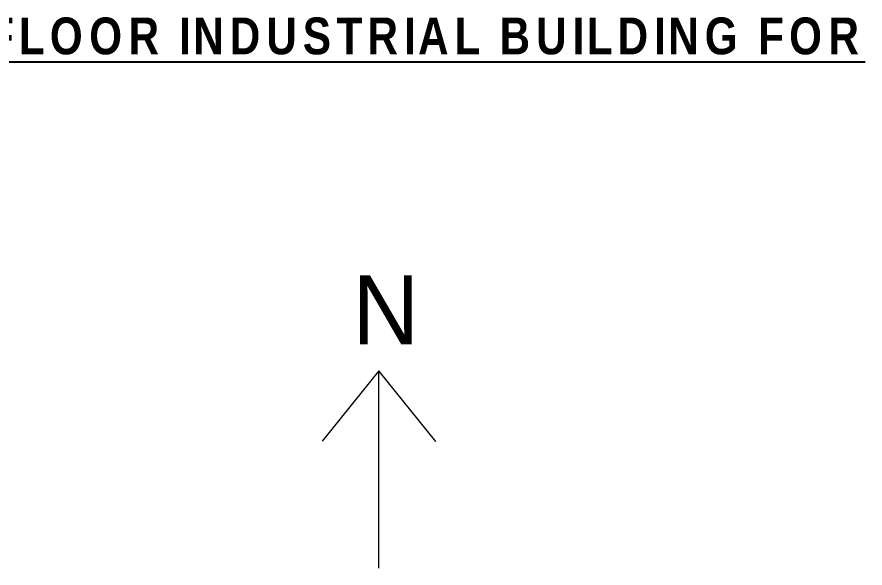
# Model space of a CAD drawing. Header units: metres. Extents: x 1422408 to 2267924, y 2512 to 80428.
# Drawn here: x 2267905.33 to 2267923.76, y 2604.26 to 2616.24 of the extents above; entities that cross this region are included whole.
import ezdxf

# ---------------------------------------------------------------- set-up
doc = ezdxf.new("R2010")
doc.units = ezdxf.units.M
doc.header["$LTSCALE"] = 3.5
doc.header["$MEASUREMENT"] = 0
doc.layers.get('0').update_dxf_attribs({"linetype": 'CONTINUOUS'})
doc.layers.add('NORTH_DIRECTION', color=7, linetype='CONTINUOUS', lineweight=0)
doc.styles.add('style2', font='RomanT')
doc.styles.add('USA TEXT', font='GOTHIC.TTF', dxfattribs={"height": 0.5})

msp = doc.modelspace()

# ---------------------------------------------------------------- linework, layer by layer
at = {"layer": 'NORTH_DIRECTION'}
for points in [[(2267913.19651, 2604.26283), (2267913.19651, 2604.26283), (2267913.19651, 2608.54991), (2267911.96542, 2607.02335)], [(2267914.4377, 2607.01084), (2267914.4377, 2607.01084), (2267913.19651, 2608.54991)]]:
    msp.add_lwpolyline(points, dxfattribs=at)

# ---------------------------------------------------------------- texts
at = {"color": 0, "lineweight": -2, "ltscale": 0.25, "insert": (2267870.49777, 2616.22858), "char_height": 0.8, "attachment_point": 1, "style": 'style2'}
msp.add_mtext_dynamic_manual_height_columns('\\A1;{\\fSwis721 BlkCn BT|b1|i0|c0|p34;\\T1.2;\\L\\C152;PLAN SHOWING THE PROPOSED CONSTRUCTION OF GROUND FLOOR INDUSTRIAL BUILDING FOR \\P\\T1;"M/s.TK STEELS PVT LTD"-(ENGRAVING ON METALS)\\T1.2; \\H1.87688x; }', width=129.0957316, gutter_width=3, heights=[19.1777], dxfattribs=at)
at = {"layer": 'NORTH_DIRECTION', "insert": (2267912.62537, 2610.62183), "char_height": 1.5, "attachment_point": 1, "style": 'USA TEXT'}
msp.add_mtext_dynamic_manual_height_columns('N', width=1.1850696, gutter_width=30, heights=[2.65126], dxfattribs=at)

doc.saveas('drawing.dxf')
